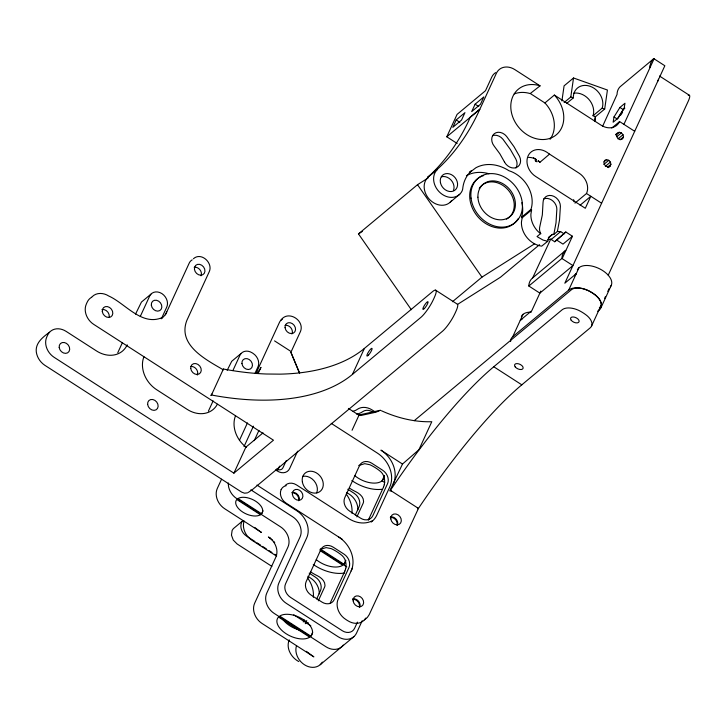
<?xml version="1.0" encoding="UTF-8"?>
<svg xmlns="http://www.w3.org/2000/svg" width="726" height="726" viewBox="0 0 726 726"><rect width="100%" height="100%" fill="white"/><g stroke="black" fill="none" stroke-linecap="round" stroke-linejoin="round"><path stroke-width="1.09" d="M566.67 103.428L573.322 97.883L573.349 96.44A16.544 13.413 50.2 0 1 590.147 86.294A16.544 13.413 50.2 0 1 602.544 106.822L602.163 108.138L593.015 115.77L595.538 116.668L604.694 109.036L607.426 90.033L573.531 77.981L564.084 85.849L561.915 100.941M280.735 320.447C287.814 309.503 305.038 320.366 300.473 331.483L290.899 352.291L299.166 372.338M650.187 65.63L650.124 67.355L650.187 65.63A14.438 11.707 50.2 0 1 653.119 59.251L653.799 58.643L664.844 65.757L564.828 283.204L576.253 273.693A18.64 10.182 24.7 0 0 574.602 275.835M528.827 286.017L528.882 285.009A14.438 11.707 50.2 0 1 532.675 277.867L565.745 250.316A14.438 11.707 50.2 0 0 561.951 257.458L561.897 258.465L528.827 286.017L539.872 293.132L572.941 265.58L561.897 258.465M564.138 102.529L570.799 96.985L573.531 77.981M594.621 121.233L595.266 116.786M594.912 121.07L595.538 116.668M522.157 217.8L521.45 217.346L530.897 209.478L531.604 209.932L522.157 217.8L521.44 222.102A21 17.025 50.2 0 0 541.696 246.15L547.93 241.114L549.119 236.821L552.54 234.371L553.829 234.425L557.377 231.476L559.546 219.896L560.399 206.275A9.719 7.877 50.2 0 0 551.733 195.612A9.719 7.877 50.2 0 0 543.039 202.581L542.331 214.932L539.808 226.648A9.71 7.877 50.2 0 0 540.661 233.527L537.122 236.476M531.604 209.932L530.887 214.234A21 17.025 50.2 0 0 538.365 231.821L540.843 233.79M614.005 116.94L613.134 122.231L618.18 118.029L624.106 108.528L624.977 103.237L619.931 107.448L614.005 116.94L617.245 119.028L623.171 109.526L624.85 108.129M345.694 568.73C346.683 564.175 345.757 558.829 342.155 555.617A28.877 15.772 24.7 0 0 331.374 548.674L326.128 547.604L320.148 549.41M384.29 484.805C385.279 480.249 384.363 474.904 380.76 471.691A28.877 15.772 24.7 0 0 369.97 464.749L364.724 463.678L358.753 465.484M593.015 115.77L593.387 114.445A16.544 13.413 50.2 0 0 588.514 98.954A16.544 13.413 50.2 0 0 573.694 93.2M289.211 639.842C285.745 648.245 291.253 657.602 298.803 661.567M479.641 109.317L470.194 117.195L468.461 121.315C458.478 142.232 445.02 161.626 427.814 177.253L437.261 169.376C454.476 153.758 467.925 134.364 477.908 113.447L496.393 73.262A15.754 12.769 50.2 0 1 514.852 69.614L540.062 85.859L530.18 93.581A29.666 24.049 50.2 0 0 514.226 93.926M553.829 234.425L556.007 222.846L556.851 209.224A9.719 7.877 50.2 0 0 543.847 198.815M117.775 352.718L122.449 342.554M135.535 314.104L141.452 302.061L150.899 294.193M140.309 316.391L149.656 296.072A10.509 8.521 50.2 0 1 161.798 293.531L161.962 293.64A10.509 8.521 50.2 0 1 166.753 307.089L161.617 318.26M165.41 314.875L189.223 263.102A10.509 8.521 50.2 0 1 192.218 259.854M211.457 394.998L223.399 369.026A216.121 118.029 24.7 0 0 266.351 374.008L279.9 374.144A216.121 118.029 24.7 0 0 364.398 348.416L432.741 291.471A15.754 3.331 -57.2 0 1 435.5 294.656A25.755 5.436 -57.2 0 1 431.725 302.86A15.754 3.331 -57.2 0 1 420.79 317.453L352.446 374.398A216.121 118.029 24.7 0 1 211.457 394.998L210.867 395.498L211.91 394M208.416 411.116L213.108 400.915M227.184 370.305L231.721 361.285L241.168 353.408M232.883 370.596L239.925 355.286A10.5 8.512 50.2 0 1 252.221 352.854L253.002 353.353A10.5 8.512 50.2 0 1 257.957 366.911L255.144 373.028M258.211 373.327L260.97 367.329A26.254 21.281 50.2 0 1 256.251 373.563M221.548 479.233L217.31 488.444A15.754 12.769 50.2 0 0 224.742 508.772L261.414 532.403A11.262 2.105 35.2 0 1 259.363 531.015L254.708 527.394M239.435 440.337L247.439 422.94M244.009 446.626L253.428 426.153M127.222 344.841A26.254 21.281 50.2 0 1 96.458 350.921L66.148 331.392A15.754 12.769 50.2 0 0 47.689 335.04A25.755 20.882 50.2 0 0 46.773 337.036A15.754 12.769 50.2 0 0 54.205 357.373L233.899 473.161L245.851 447.18L263.048 432.85M254.236 440.637L258.946 430.4M277.704 470.239L279.583 466.146M261.614 513.772A14.438 7.886 24.7 0 0 255.706 501.239A14.438 7.886 24.7 0 0 237.983 498.544L261.614 513.772L262.993 510.777M286.244 460.602L282.949 467.762A5.254 4.256 50.2 0 1 276.797 468.978M297.633 451.173L289.629 468.579A10.5 8.512 50.2 0 1 277.323 471.011L275.599 469.894M281.153 489.569L281.089 489.714A10.509 8.521 50.2 0 0 286.108 503.127L342.509 539.472M457.171 143.485L446.78 136.787L457.081 114.39L485.494 90.723L491.738 77.147A15.754 12.769 50.2 0 1 495.649 72.609M456.2 119.935L452.806 127.331L461.545 120.044L464.949 112.648L456.2 119.935L459.857 122.286M475.103 104.19L471.7 111.586L480.44 104.299L483.843 96.912L475.103 104.19L478.752 106.541M352.446 374.398L364.398 348.416M352.065 430.255L358.825 415.544M303.277 621.946L304.194 619.94M305.301 623.707L306.717 620.621M316.663 599.004L320.447 590.773A10.5 8.512 50.2 0 0 315.501 577.215L309.203 573.159M355.268 515.079L359.052 506.848A10.5 8.512 50.2 0 0 354.097 493.29L347.808 489.233M318.287 600.829L324.44 587.452A8.676 6.806 -8.9 0 0 324.994 585.374C325.03 580.845 321.037 577.551 317.316 575.7A28.877 15.772 24.7 0 1 310.81 572.006M356.883 516.903L363.036 503.526A8.676 6.761 -11.1 0 0 363.563 501.448C363.681 496.92 359.615 493.626 355.912 491.774A28.877 15.772 24.7 0 1 349.415 488.081M384.326 475.848L382.03 480.848L384.726 482.581M310.9 636.194A19.039 10.391 24.7 0 0 303.268 619.496A19.039 10.391 24.7 0 0 279.691 616.084L310.9 636.194L312.734 632.192M320.338 549.019L343.988 564.256L345.821 560.263M344.941 570.981L330.239 602.952A8.676 4.601 -89.4 0 1 329.804 603.633M368.835 519.026L383.546 487.055M352.518 567.932L338.225 599.014A15.754 12.769 50.2 0 0 345.658 619.342A25.755 20.882 50.2 0 0 347.818 620.73A15.754 12.769 50.2 0 0 365.741 618.089M539.953 162.27L538.229 160.809L539.953 162.27L549.528 154.13L579.085 173.178A15.754 12.769 50.2 0 1 586.508 193.506L601.609 203.235M381.386 410.735C397.149 417.886 414.428 422.251 431.798 421.715L418.902 449.757L402.494 464.041L389.808 490.821L391.477 491.021M549.528 154.13L546.787 152.188A15.936 12.923 50.2 0 0 528.111 155.872A15.936 12.923 50.2 0 0 535.634 176.445L585.31 208.271L590.828 196.283L580.101 205.213M521.45 217.346L521.586 217.047A28.877 23.413 50.2 0 0 521.849 202.654M530.897 209.478L531.033 209.179A28.877 23.413 50.2 0 0 511.331 171.59L508.908 170.701A37.28 30.22 50.2 0 0 475.857 167.788L469.622 172.534M357.437 622.128L354.597 628.299A10.5 8.512 50.2 0 1 342.291 630.731L290.518 597.371A10.5 8.512 50.2 0 1 285.563 583.822L306.699 537.857A21.009 17.025 50.2 0 0 296.798 510.759L256.95 485.077M362.229 620.694L356.548 633.054A15.754 12.769 50.2 0 1 338.089 636.702L286.316 603.342A15.754 12.769 50.2 0 1 278.884 583.005L300.029 537.049A15.754 12.769 50.2 0 0 292.596 516.721L250.851 489.823M418.448 508.4L390.397 490.331A216.121 45.638 -57.2 0 1 417.514 451.971L426.625 439.965A216.121 45.638 -57.2 0 1 493.771 366.757L562.115 309.811A15.754 8.603 24.7 0 1 578.558 310.292A25.755 14.066 24.7 0 1 587.416 316.001A15.754 8.603 24.7 0 1 590.156 327.88L521.812 384.825A216.121 45.638 -57.2 0 0 418.448 508.4L369.225 614.623L367.356 617.436L364.407 619.895M550.871 238.809L532.675 277.867M602.535 126.487L617.046 94.444A14.438 11.707 50.2 0 1 620.049 86.802L653.799 58.643M510.587 341.538A18.64 10.182 24.7 0 1 512.728 336.719L523.029 314.34M540.816 291.072L531.759 310.755L520.27 320.329A18.64 10.182 24.7 0 1 521.958 319.268M617.336 133.012L616.483 134.864L616.973 137.123L618.606 138.92L620.775 139.573L622.636 138.829L623.489 136.978L623.008 134.718L621.365 132.922L619.205 132.268L615.639 134.428M562.151 258.628L572.442 236.249L565.826 231.984L554.728 241.749L551.188 239.471L547.54 239.335M623.915 124.346L654.062 58.806M610.049 166.209L610.902 164.357L610.412 162.098L608.778 160.301L606.609 159.647L604.749 160.392L603.896 162.243L604.377 164.493L606.019 166.299L608.179 166.953L610.049 166.209L608.352 167.615M512.728 336.719L568.712 290.073L579.003 267.694M608.234 275.172L688.184 101.359A13.132 2.768 -57.2 0 0 688.239 95.36M591.554 326.065L600.747 306.091M597.625 311.254L599.349 309.811L601.228 305.719M604.531 298.549L605.466 296.498M607.798 291.435L609.178 288.431M600.992 307.67L611.292 285.291M471.346 171.1L470.757 171.536A37.244 30.193 50.2 0 0 462.689 189.096L462.19 190.775A16.671 13.513 50.2 0 1 440.582 193.098A16.671 13.513 50.2 0 1 437.27 169.63L437.406 169.539M620.63 115.144L622.545 112.421M554.728 241.749L565.826 231.984M307.171 623.67L307.515 623.325A8.676 6.761 -11.1 0 0 308.087 622.563M49.559 332.227C43.079 336.9 35.147 342.962 36.3 352.028C37.062 357.41 40.275 362.21 44.749 365.242L241.64 492.11L244.517 493.19L247.502 492.872M446.78 136.787L479.768 109.399M411.315 309.693L358.472 233.89L417.523 184.694L428.059 178.024M427.814 177.253L437.261 169.376M222.946 370.024L223.399 369.026M530.606 93.727L544.908 102.947L554.355 95.07L601.137 125.217A15.754 12.769 50.2 0 0 619.596 121.569L634.696 131.297M469.332 172.343L471.056 170.919M450.265 202.137L459.712 194.259M611.764 128.094L619.596 121.569M615.848 135.063L619.205 132.268M617.018 136.552L621.365 132.922M617.98 138.911L623.008 134.718M620.086 139.809L623.489 136.978M604.059 161.771L606.609 159.647M603.851 164.403L608.778 160.301M233.899 473.161L273.466 440.192L93.763 324.404A15.754 12.769 50.2 0 1 86.34 304.076A25.755 20.882 50.2 0 1 87.256 302.08A15.754 12.769 50.2 0 1 91.748 297.197M605.312 166.345L610.412 162.098M607.499 167.189L610.902 164.357M452.434 301.735L481.964 277.132L534.626 243.791M574.965 203.126L586.508 193.506M539.545 244.671L500.459 277.232L457.38 304.512M548.321 237.892L552.54 234.371M551.188 239.471L560.635 231.603L564.175 233.872M572.442 236.249L562.995 244.118L556.379 239.861M414.237 420.69L571.308 289.828A15.754 8.603 24.7 0 1 591.336 292.26A25.755 14.066 24.7 0 1 596.6 296.017A15.754 8.603 24.7 0 1 601.164 303.831M320.22 664.689L353.88 636.648M92.075 296.798C96.422 292.233 103.7 292.705 108.664 295.972C125.271 303.332 141.842 326.519 162.252 317.543M193.415 258.765C201.111 251.659 213.29 262.921 209.269 271.66L186.836 320.438C177.326 345.022 205.984 359.651 222.809 369.516M285.282 485.376C288.177 482.336 293.032 482.654 296.344 484.823L348.997 518.754C355.885 523.056 364.833 524.644 372.275 520.805M248.256 492.455L252.321 489.687L442.37 331.346A15.754 3.331 -57.2 0 0 453.296 316.763A25.755 5.436 -57.2 0 0 455.883 311.454A15.754 3.331 -57.2 0 0 457.117 304.031L435.546 290.128M427.959 177.416L427.823 177.507A16.671 13.513 50.2 0 0 430.173 200.095A16.671 13.513 50.2 0 0 451.663 200.521M358.472 233.89L362.301 231.467M547.604 241.232L543.084 240.097L537.294 236.749M358.698 415.045L380.424 410.263L376.059 412.159L360.858 415.508L358.698 415.045L348.407 408.411M557.377 231.476L560.635 231.603M540.062 85.859L539.636 85.704A29.666 24.049 50.2 0 0 511.458 112.603A29.666 24.049 50.2 0 0 550.907 138.013A29.666 24.049 50.2 0 0 554.7 95.415L554.355 95.07M570.799 96.985L573.322 97.883M602.163 108.138L604.694 109.036M268.384 536.895L272.549 540.217M659.498 76.03L689.21 95.17M619.931 107.448L623.171 109.526M533.51 157.769L536.323 159.584L533.02 158.041A15.936 12.923 50.2 0 0 528.573 157.415M493.771 366.757L521.812 384.825M274.537 340.875L290.418 351.103M375.043 411.824L372.193 409.99A15.754 12.769 50.2 0 0 357.21 409.4A15.754 12.769 50.2 0 1 353.054 411.188M402.494 464.041L380.923 450.138A26.254 21.281 50.2 0 1 393.301 484.024M331.247 423.376L377.375 453.097A26.254 21.281 50.2 0 1 389.762 486.974L376.812 515.133A26.254 21.281 50.2 0 1 371.204 522.058M346.465 492.364L349.315 494.197A15.754 12.769 50.2 0 1 357.845 509.924M320.193 549.8L346.774 566.924M320.112 550.617L342.799 565.236A19.039 10.391 24.7 0 1 316.255 559.646M255.007 541.542L246.541 536.087A10.509 8.521 50.2 0 1 241.522 522.684L241.586 522.538A10.509 8.521 50.2 0 1 242.765 520.805L233.318 528.673L232.138 530.407L231.458 535.144L233.273 540.108L237.093 543.955L271.878 566.38M256.886 542.749L260.643 545.172M262.522 546.388L266.288 548.811M269.11 550.626L271.932 552.45M274.746 554.265L276.633 555.472M276.597 556.143L251.967 540.271A15.754 12.769 50.2 0 1 244.108 521.023M307.869 576.29L310.71 578.123A15.754 12.769 50.2 0 1 319.24 593.85M293.767 614.795L310.792 625.758M269.028 537.322L270.263 538.22M307.806 652.402L311.826 655.487A11.262 2.105 35.2 0 0 313.877 656.867L262.104 623.507A15.754 12.769 50.2 0 1 254.672 603.179L275.816 557.223A15.754 12.769 50.2 0 0 269.491 537.667M306.544 651.322L307.171 651.866M544.908 102.947L545.253 103.283A29.666 24.049 50.2 0 1 550.045 139.301M273.638 541.342L274.718 542.567M417.523 184.694L481.964 277.132M290.899 352.291L299.656 373.191M417.368 507.701L417.858 508.89M504.398 161.825L499.815 153.731L494.243 146.198A9.71 7.877 50.2 0 1 494.261 133.729A9.71 7.877 50.2 0 1 506.53 136.334L513.963 146.625L519.435 156.208A9.71 7.877 50.2 0 1 516.25 167.579A9.71 7.877 50.2 0 1 504.398 161.825M573.622 199.668L574.157 201.846M166.789 311.881A26.254 21.281 50.2 0 1 161.181 318.805M255.724 373.237A26.254 21.281 50.2 0 0 257.431 370.278L279.483 322.326A10.5 8.512 50.2 0 1 282.478 319.077M246.441 447.461A26.254 21.281 50.2 0 1 235.523 415.744M217.355 404.264A26.254 21.281 50.2 0 1 187.099 409.328L156.707 389.744A26.254 21.281 50.2 0 1 143.939 356.738M102.021 309.548A5.908 4.792 50.2 0 1 109.218 316.79M190.475 366.539A5.908 4.792 50.2 0 1 196.211 368.971A5.908 4.792 50.2 0 1 197.3 375.052M194.169 267.295A5.908 4.792 50.2 0 1 199.904 269.727A5.908 4.792 50.2 0 1 200.993 275.816M285.127 325.384A5.908 4.792 50.2 0 1 290.863 327.816A5.908 4.792 50.2 0 1 291.952 333.896M338.761 537.049A26.254 21.281 50.2 0 1 351.139 570.935M601.137 304.621A15.754 8.603 24.7 0 1 599.349 307.897M281.153 489.569A10.509 8.521 50.2 0 1 286.216 485.694M346.266 494.07A26.254 21.281 50.2 0 1 351.956 513.291M307.652 578.032A26.254 21.281 50.2 0 1 313.342 597.253M352.854 598.877A5.908 4.792 50.2 0 1 358.599 601.309A5.908 4.792 50.2 0 1 359.679 607.39M390.543 516.948A5.908 4.792 50.2 0 1 396.278 519.38A5.908 4.792 50.2 0 1 397.367 525.47M292.124 492.391A5.908 4.792 50.2 0 1 299.321 499.633M568.712 290.073A18.64 10.182 24.7 0 1 592.416 292.959A18.64 10.182 24.7 0 1 599.349 309.811M577.361 269.845A18.64 10.182 24.7 0 1 599.921 268.974A18.64 10.182 24.7 0 1 610.312 286.788M521.377 316.482A18.64 10.182 24.7 0 1 531.296 312.126M658.536 79.207A13.132 2.768 -57.2 0 1 657.547 81.621M466.401 175.665A37.28 30.22 50.2 0 1 488.852 173.714M492.518 135.662A9.71 7.877 50.2 0 1 502.991 139.292L510.423 149.574L515.896 159.166A9.71 7.877 50.2 0 1 515.887 167.978M441.444 176.817A9.71 7.877 50.2 0 1 451.018 180.003A9.71 7.877 50.2 0 1 453.623 189.985M518.019 218.853A28.877 23.413 50.2 0 1 476.964 215.686A28.877 23.413 50.2 0 1 483.643 175.556M479.233 188.388A21.009 17.025 50.2 0 1 508.064 189.867A21.009 17.025 50.2 0 1 506.439 219.143M228.309 482.962A15.754 12.769 50.2 0 0 236.848 498.68L280.49 526.804A15.754 12.769 50.2 0 1 287.923 547.132L266.778 593.097A15.754 12.769 50.2 0 0 274.21 613.425L325.983 646.784A15.754 12.769 50.2 0 0 343.289 645.087M384.19 475.476A19.039 10.391 24.7 0 1 374.398 483.117A19.039 10.391 24.7 0 1 354.878 475.739M345.621 568.676A8.676 4.601 -89.4 0 1 344.895 570.908M345.612 560.508A19.039 10.391 24.7 0 1 343.988 564.256M352.618 599.313A5.908 4.792 50.2 0 1 357.873 601.636A5.908 4.792 50.2 0 1 359.334 607.217M291.888 492.827A5.908 4.792 50.2 0 1 297.134 495.15A5.908 4.792 50.2 0 1 298.604 500.731M390.307 517.384A5.908 4.792 50.2 0 1 395.552 519.707A5.908 4.792 50.2 0 1 397.022 525.288M372.719 412.023A10.5 8.512 50.2 0 0 362.728 411.624A21.009 17.025 50.2 0 1 356.675 414.101M368.899 519.126A8.676 4.728 89.3 0 1 368.273 520.224M384.226 484.75A8.676 4.601 -89.4 0 1 383.491 486.983M302.651 476.365A11.816 9.574 50.2 0 1 314.086 480.83A11.816 9.574 50.2 0 1 316.736 492.881M322.353 662.112A15.754 12.769 50.2 0 1 304.43 664.744A15.754 12.769 50.2 0 1 296.571 645.487M344.741 572.959A28.877 15.772 24.7 0 1 313.278 564.492M298.858 629.878A19.039 10.391 24.7 0 1 283.104 619.723M381.93 489.27A28.877 15.772 24.7 0 1 351.874 480.567M320.883 549.591L306.181 581.562A10.5 8.512 50.2 0 0 311.127 595.111L321.917 602.063A10.5 8.512 50.2 0 0 334.223 599.631L348.925 567.659A10.5 8.512 50.2 0 0 343.979 554.11L333.189 547.159A10.5 8.512 50.2 0 0 320.883 549.591M359.488 465.665L344.777 497.637A10.5 8.512 50.2 0 0 349.732 511.186L360.523 518.137A10.5 8.512 50.2 0 0 372.828 515.705L387.53 483.734A10.5 8.512 50.2 0 0 382.575 470.185L371.794 463.233A10.5 8.512 50.2 0 0 359.488 465.665M536.16 161.036L535.144 160.564L537.049 161.798L536.16 161.036M260.434 514.752L236.803 499.524A14.438 7.886 24.7 0 0 242.711 512.066A14.438 7.886 24.7 0 0 260.434 514.752M309.712 637.174L278.512 617.064A19.039 10.391 24.7 0 0 286.144 633.762A19.039 10.391 24.7 0 0 309.712 637.174M151.335 305.192A5.908 4.792 50.2 0 0 159.747 310.61A5.908 4.792 50.2 0 0 158.64 301.154A5.908 4.792 50.2 0 0 151.335 305.192M368.472 355.114A4.592 0.971 -57.2 0 0 372.084 348.498A4.592 0.971 -57.2 0 0 367.91 352.945A4.592 0.971 -57.2 0 0 368.472 355.114M147.641 404.427A5.908 4.792 50.2 0 0 156.045 409.845A5.908 4.792 50.2 0 0 154.947 400.398A5.908 4.792 50.2 0 0 147.641 404.427M424.447 308.477A4.592 0.971 -57.2 0 0 428.068 301.853A4.592 0.971 -57.2 0 0 423.893 306.299A4.592 0.971 -57.2 0 0 424.447 308.477M102.302 311.527A5.908 4.792 50.2 0 0 110.706 316.944A5.908 4.792 50.2 0 0 109.608 307.488A5.908 4.792 50.2 0 0 102.302 311.527M190.747 368.518A5.908 4.792 50.2 0 0 199.16 373.935A5.908 4.792 50.2 0 0 198.053 364.479A5.908 4.792 50.2 0 0 190.747 368.518M194.441 269.273A5.908 4.792 50.2 0 0 202.853 274.691A5.908 4.792 50.2 0 0 201.746 265.235A5.908 4.792 50.2 0 0 194.441 269.273M285.055 327.653A5.908 4.792 50.2 0 0 293.458 333.071A5.908 4.792 50.2 0 0 292.36 323.624A5.908 4.792 50.2 0 0 285.055 327.653M59.196 347.436A5.908 4.792 50.2 0 0 67.6 352.854A5.908 4.792 50.2 0 0 66.502 343.407A5.908 4.792 50.2 0 0 59.196 347.436M241.94 363.572A5.908 4.792 50.2 0 0 250.352 368.99A5.908 4.792 50.2 0 0 249.245 359.533A5.908 4.792 50.2 0 0 241.94 363.572M515.179 366.848A4.592 2.505 24.7 0 0 522.629 368.999A4.592 2.505 24.7 0 0 518.763 363.862A4.592 2.505 24.7 0 0 515.179 366.848M571.162 320.202A4.592 2.505 24.7 0 0 578.613 322.362A4.592 2.505 24.7 0 0 574.738 317.217A4.592 2.505 24.7 0 0 571.162 320.202M353.135 600.856A5.908 4.792 50.2 0 0 361.539 606.274A5.908 4.792 50.2 0 0 360.441 596.817A5.908 4.792 50.2 0 0 353.135 600.856M390.815 518.927A5.908 4.792 50.2 0 0 399.227 524.344A5.908 4.792 50.2 0 0 398.12 514.888A5.908 4.792 50.2 0 0 390.815 518.927M292.397 494.37A5.908 4.792 50.2 0 0 300.809 499.787A5.908 4.792 50.2 0 0 299.702 490.331A5.908 4.792 50.2 0 0 292.397 494.37M440.428 182.589A9.71 7.877 50.2 0 0 454.712 190.348A9.71 7.877 50.2 0 0 451.608 174.748A9.71 7.877 50.2 0 0 440.428 182.589M471.056 198.116A28.877 23.413 50.2 0 0 512.157 224.597A28.877 23.413 50.2 0 0 506.766 178.387A28.877 23.413 50.2 0 0 471.056 198.116M477.917 197.173A21.009 17.025 50.2 0 0 506.684 218.599A21.009 17.025 50.2 0 0 505.378 185.33A21.009 17.025 50.2 0 0 477.917 197.173M302.37 481.991A11.816 9.574 50.2 0 0 319.631 491.747A11.816 9.574 50.2 0 0 316.209 472.78A11.816 9.574 50.2 0 0 302.37 481.991"/></g></svg>
